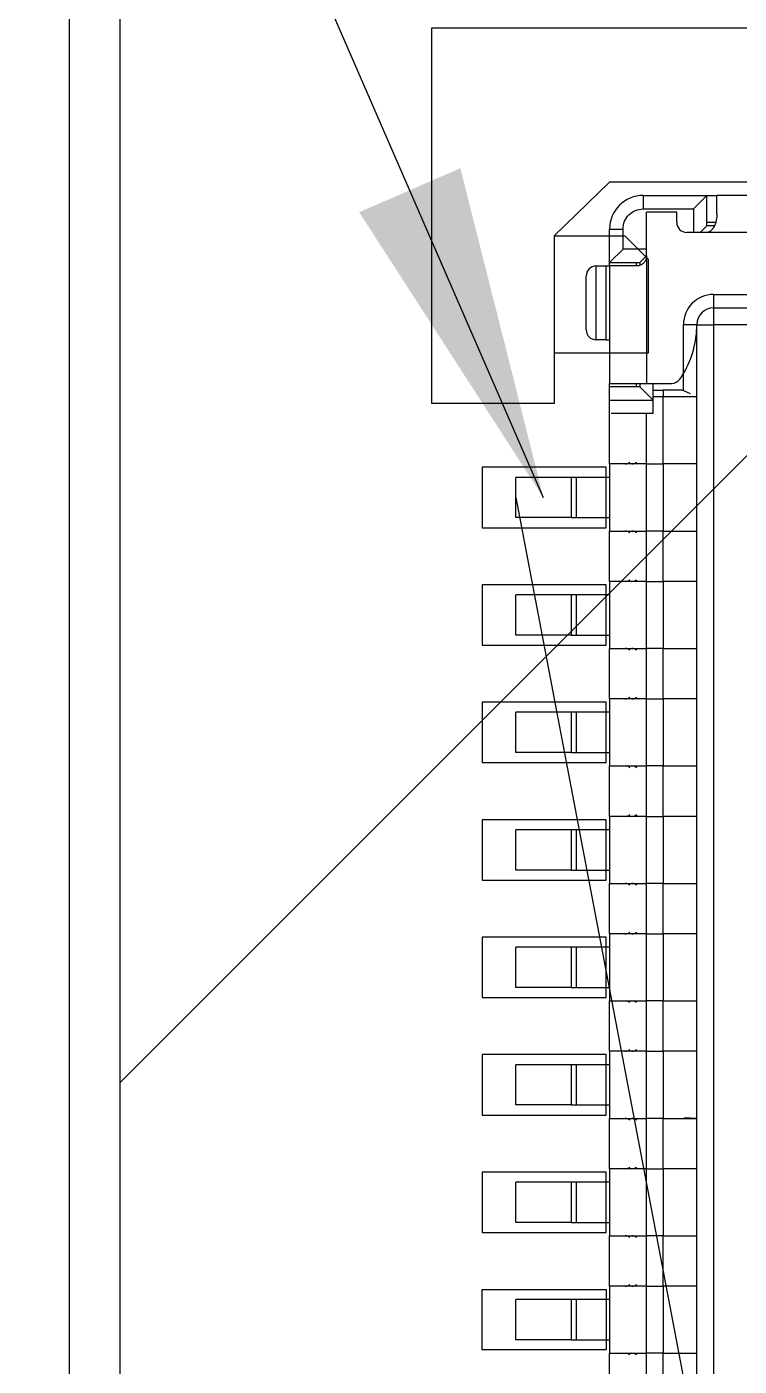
# Model space of a CAD drawing. Header units: millimetres. Extents: x -697 to -103, y -638 to -114.
# Drawn here: x -597.64 to -587.02, y -412.99 to -393.03 of the extents above; entities that cross this region are included whole.
import ezdxf

# ---------------------------------------------------------------- set-up
doc = ezdxf.new("R2010")
doc.units = ezdxf.units.MM
doc.layers.add('14242120', color=7, linetype='Continuous')
doc.layers.add('NW0322', color=7, linetype='Continuous')
doc.layers.add('標示線', color=3, linetype='Continuous', lineweight=0)
doc.styles.get("Standard").update_dxf_attribs({"font": ''})
doc.styles.get('Standard').set_extended_font_data('SimSun')
doc.dimstyles.new('ISO-25', dxfattribs={"dimtxt": 2.5, "dimasz": 2.5, "dimexe": 1.25, "dimexo": 0.625, "dimtad": 1, "dimtxsty": 'Standard', "dimcen": 2.5, "dimadec": 0, "dimazin": 0, "dimtfac": 1, "dimtmove": 0, "dimatfit": 3, "dimfxl": 1, "dimarcsym": 0})

# ---------------------------------------------------------------- blocks, each defined once
blk = doc.blocks.new('NW0322-A')
at = {"layer": '14242120'}
blk.add_line((1691.3446, 2188.7584), (1692.9446, 2180.3584), dxfattribs=at)
at = {"layer": 'NW0322', "color": 2}
for p, q in [((1690.1646, 2187.0145), (1694.0608, 2190.9106)), ((1691.0946, 2189.0384), (1691.0946, 2190.1584)), ((1691.0946, 2190.1584), (1693.1946, 2190.1584)), ((1691.6246, 2189.6984), (1691.4596, 2189.5384)), ((1692.6646, 2189.6984), (1691.6246, 2189.6984)), ((1691.4596, 2189.5384), (1691.4596, 2189.0384)), ((1691.4596, 2189.5384), (1691.6696, 2189.5384)), ((1691.6696, 2189.5384), (1691.7396, 2189.4684)), ((1691.7396, 2189.4684), (1691.7396, 2189.1884)), ((1691.7396, 2189.1884), (1691.4596, 2189.1884)), ((1691.4596, 2189.0384), (1691.0946, 2189.0384)), ((1691.2446, 2188.8484), (1691.2446, 2188.6684)), ((1691.6146, 2188.8484), (1691.2446, 2188.8484)), ((1691.6146, 2188.6684), (1691.6146, 2188.8484)), ((1691.2446, 2188.6684), (1691.6146, 2188.6684)), ((1691.2446, 2188.4984), (1691.2446, 2188.3184)), ((1691.6146, 2188.4984), (1691.2446, 2188.4984)), ((1691.6146, 2188.3184), (1691.6146, 2188.4984)), ((1691.2446, 2188.3184), (1691.6146, 2188.3184)), ((1691.2446, 2188.1484), (1691.2446, 2187.9684)), ((1691.6146, 2188.1484), (1691.2446, 2188.1484)), ((1691.6146, 2187.9684), (1691.6146, 2188.1484)), ((1691.2446, 2187.9684), (1691.6146, 2187.9684)), ((1691.2446, 2187.7984), (1691.2446, 2187.6184)), ((1691.6146, 2187.7984), (1691.2446, 2187.7984)), ((1691.6146, 2187.6184), (1691.6146, 2187.7984)), ((1691.2446, 2187.6184), (1691.6146, 2187.6184)), ((1691.2446, 2187.4484), (1691.2446, 2187.2684)), ((1691.6146, 2187.4484), (1691.2446, 2187.4484)), ((1691.6146, 2187.2684), (1691.6146, 2187.4484)), ((1691.2446, 2187.2684), (1691.6146, 2187.2684)), ((1691.2446, 2187.0984), (1691.2446, 2186.9184)), ((1691.6146, 2187.0984), (1691.2446, 2187.0984)), ((1691.6146, 2186.9184), (1691.6146, 2187.0984)), ((1691.2446, 2186.9184), (1691.6146, 2186.9184)), ((1691.2446, 2186.7484), (1691.2446, 2186.5684)), ((1691.6146, 2186.7484), (1691.2446, 2186.7484)), ((1691.6146, 2186.5684), (1691.6146, 2186.7484)), ((1691.2446, 2186.5684), (1691.6146, 2186.5684)), ((1691.2446, 2186.2184), (1691.2446, 2186.3984)), ((1691.2446, 2186.3984), (1691.6146, 2186.3984)), ((1691.6146, 2186.3984), (1691.6146, 2186.2184)), ((1691.6146, 2186.2184), (1691.2446, 2186.2184))]:
    blk.add_line(p, q, dxfattribs=at)
at = {"layer": 'NW0322', "color": 7}
for p, q in [((1690.0146, 2178.7584), (1690.0146, 2190.3584)), ((1690.0146, 2178.7584), (1690.0146, 2190.3584)), ((1690.1646, 2190.3584), (1690.1646, 2178.7584))]:
    blk.add_line(p, q, dxfattribs=at)
at = {"layer": 'NW0322'}
for p, q in [((1691.7246, 2189.6584), (1691.7246, 2189.6184)), ((1691.7246, 2189.6584), (1691.9146, 2189.6584)), ((1691.9146, 2189.6584), (1691.8746, 2189.6184)), ((1691.9146, 2189.5684), (1691.9146, 2189.6584)), ((1691.9146, 2189.6584), (1691.9446, 2189.6584)), ((1691.9446, 2189.605), (1691.9446, 2189.6584)), ((1692.3446, 2189.6584), (1691.9446, 2189.6584)), ((1691.7246, 2189.6184), (1691.8746, 2189.6184)), ((1691.7346, 2189.4784), (1691.7346, 2189.6084)), ((1691.8246, 2189.6084), (1691.7346, 2189.6084)), ((1691.8246, 2189.5784), (1691.8246, 2189.6084)), ((1691.8746, 2189.6184), (1691.8746, 2189.5484)), ((1691.6246, 2189.4584), (1691.6246, 2189.5584)), ((1691.6246, 2189.5584), (1691.6646, 2189.5584)), ((1691.6646, 2189.4984), (1691.6646, 2189.5584)), ((1691.9146, 2189.5484), (1691.8546, 2189.5484)), ((1691.9146, 2189.5684), (1691.8946, 2189.5484)), ((1691.9146, 2189.5784), (1691.9407, 2189.5784)), ((1691.9368, 2189.5684), (1691.9146, 2189.5684)), ((1692.3746, 2189.5484), (1691.9146, 2189.5484)), ((1691.6246, 2189.4584), (1691.6646, 2189.4984)), ((1691.7346, 2189.4984), (1691.6646, 2189.4984)), ((1691.7146, 2189.4584), (1691.7346, 2189.4784)), ((1691.7346, 2189.4784), (1691.7346, 2189.0984)), ((1691.5846, 2189.2284), (1691.5846, 2189.4484)), ((1691.5846, 2189.4484), (1691.6146, 2189.4484)), ((1691.6146, 2189.2284), (1691.6146, 2189.4484)), ((1691.6146, 2189.4484), (1691.6246, 2189.4484)), ((1691.6246, 2189.4584), (1691.7146, 2189.4584)), ((1691.6246, 2189.4484), (1691.6246, 2189.4584)), ((1691.6246, 2189.4484), (1691.6246, 2189.0984)), ((1691.7046, 2189.4481), (1691.7046, 2189.4584)), ((1691.7146, 2189.4584), (1691.7146, 2189.4505)), ((1691.5546, 2189.2584), (1691.5546, 2189.4184)), ((1691.9346, 2189.3634), (1692.3546, 2189.3634)), ((1691.9346, 2189.3634), (1691.9346, 2189.3234)), ((1691.9346, 2189.3234), (1691.9346, 2189.2734)), ((1691.9346, 2189.3234), (1692.3546, 2189.3234)), ((1691.8446, 2189.1278), (1691.8446, 2189.2734)), ((1691.8846, 2189.2734), (1691.8446, 2189.2734)), ((1691.8846, 2189.0584), (1691.8846, 2189.2734)), ((1691.8846, 2189.2734), (1691.9346, 2189.2734)), ((1691.9346, 2189.2734), (1691.9346, 2179.8434)), ((1692.3546, 2189.2734), (1691.9346, 2189.2734)), ((1691.6146, 2189.2284), (1691.5846, 2189.2284)), ((1691.6146, 2189.2284), (1691.6246, 2189.2284)), ((1691.8446, 2189.0768), (1691.8446, 2189.1278)), ((1691.6246, 2189.0984), (1691.7346, 2189.0984)), ((1691.6246, 2189.0884), (1691.6246, 2189.0984)), ((1691.7146, 2189.0884), (1691.6246, 2189.0884)), ((1691.6246, 2189.0484), (1691.6246, 2189.0884)), ((1691.7046, 2189.0884), (1691.7046, 2189.0984)), ((1691.7146, 2189.0984), (1691.7146, 2189.0884)), ((1691.7146, 2189.0884), (1691.7546, 2189.0484)), ((1691.7346, 2189.0984), (1691.8095, 2189.0984)), ((1691.7546, 2189.0784), (1691.7546, 2189.0984)), ((1691.7546, 2189.0584), (1691.7546, 2189.0784)), ((1691.7546, 2189.0784), (1691.7846, 2189.0784)), ((1691.7846, 2189.0784), (1691.7846, 2189.0584)), ((1691.8412, 2189.0784), (1691.8446, 2189.0768)), ((1691.8446, 2189.0768), (1691.8646, 2189.0684)), ((1691.6246, 2189.0484), (1691.7546, 2189.0484)), ((1691.6246, 2189.0084), (1691.6246, 2189.0484)), ((1691.7546, 2189.0084), (1691.7546, 2189.0584)), ((1691.7846, 2189.0584), (1691.7546, 2189.0584)), ((1691.7846, 2188.8584), (1691.7846, 2189.0584)), ((1691.8846, 2189.0584), (1691.7846, 2189.0584)), ((1691.8846, 2188.8584), (1691.8846, 2189.0584)), ((1691.6246, 2188.8584), (1691.6246, 2189.0084)), ((1691.7546, 2189.0084), (1691.7346, 2189.0084)), ((1691.7346, 2188.8584), (1691.7346, 2189.0084)), ((1691.7346, 2188.8584), (1691.6246, 2188.8584)), ((1691.6246, 2188.8584), (1691.6246, 2188.6584)), ((1691.7346, 2188.6584), (1691.7346, 2188.8584)), ((1691.7346, 2188.8584), (1691.7846, 2188.8584)), ((1691.7846, 2188.8584), (1691.7846, 2188.6584)), ((1691.8846, 2188.8584), (1691.7846, 2188.8584)), ((1691.8846, 2188.6584), (1691.8846, 2188.8584)), ((1691.3446, 2188.6984), (1691.3446, 2188.8184)), ((1691.5096, 2188.8184), (1691.3446, 2188.8184)), ((1691.5096, 2188.8184), (1691.5096, 2188.6984)), ((1691.5246, 2188.8184), (1691.5096, 2188.8184)), ((1691.5246, 2188.8184), (1691.5246, 2188.6984)), ((1691.6246, 2188.8184), (1691.5246, 2188.8184)), ((1691.5096, 2188.6984), (1691.3446, 2188.6984)), ((1691.5096, 2188.6984), (1691.5246, 2188.6984)), ((1691.5246, 2188.6984), (1691.6246, 2188.6984)), ((1691.6246, 2188.6584), (1691.7346, 2188.6584)), ((1691.6246, 2188.5084), (1691.6246, 2188.6584)), ((1691.7846, 2188.6584), (1691.7346, 2188.6584)), ((1691.7346, 2188.5084), (1691.7346, 2188.6584)), ((1691.7846, 2188.6584), (1691.8846, 2188.6584)), ((1691.7846, 2188.5084), (1691.7846, 2188.6584)), ((1691.8846, 2188.5084), (1691.8846, 2188.6584)), ((1691.6246, 2188.5084), (1691.6246, 2188.3084)), ((1691.7346, 2188.5084), (1691.6246, 2188.5084)), ((1691.7346, 2188.3084), (1691.7346, 2188.5084)), ((1691.7346, 2188.5084), (1691.7846, 2188.5084)), ((1691.7846, 2188.5084), (1691.7846, 2188.3084)), ((1691.8846, 2188.5084), (1691.7846, 2188.5084)), ((1691.8846, 2188.3084), (1691.8846, 2188.5084)), ((1691.3446, 2188.3484), (1691.3446, 2188.4684)), ((1691.5096, 2188.4684), (1691.3446, 2188.4684)), ((1691.5096, 2188.4684), (1691.5096, 2188.3484)), ((1691.5246, 2188.4684), (1691.5096, 2188.4684)), ((1691.5246, 2188.4684), (1691.5246, 2188.3484)), ((1691.6246, 2188.4684), (1691.5246, 2188.4684)), ((1691.5096, 2188.3484), (1691.3446, 2188.3484)), ((1691.5096, 2188.3484), (1691.5246, 2188.3484)), ((1691.5246, 2188.3484), (1691.6246, 2188.3484)), ((1691.6246, 2188.3084), (1691.7346, 2188.3084)), ((1691.6246, 2188.1584), (1691.6246, 2188.3084)), ((1691.7846, 2188.3084), (1691.7346, 2188.3084)), ((1691.7346, 2188.1584), (1691.7346, 2188.3084)), ((1691.7846, 2188.3084), (1691.8846, 2188.3084)), ((1691.7846, 2188.1584), (1691.7846, 2188.3084)), ((1691.8846, 2188.1584), (1691.8846, 2188.3084)), ((1691.6246, 2188.1584), (1691.6246, 2187.9584)), ((1691.7346, 2188.1584), (1691.6246, 2188.1584)), ((1691.7346, 2187.9584), (1691.7346, 2188.1584)), ((1691.7346, 2188.1584), (1691.7846, 2188.1584)), ((1691.7846, 2188.1584), (1691.7846, 2187.9584)), ((1691.8846, 2188.1584), (1691.7846, 2188.1584)), ((1691.8846, 2187.9584), (1691.8846, 2188.1584)), ((1691.3446, 2187.9984), (1691.3446, 2188.1184)), ((1691.5096, 2188.1184), (1691.3446, 2188.1184)), ((1691.5096, 2188.1184), (1691.5096, 2187.9984)), ((1691.5246, 2188.1184), (1691.5096, 2188.1184)), ((1691.5246, 2188.1184), (1691.5246, 2187.9984)), ((1691.6246, 2188.1184), (1691.5246, 2188.1184)), ((1691.5096, 2187.9984), (1691.3446, 2187.9984)), ((1691.5096, 2187.9984), (1691.5246, 2187.9984)), ((1691.5246, 2187.9984), (1691.6246, 2187.9984)), ((1691.6246, 2187.9584), (1691.7346, 2187.9584)), ((1691.6246, 2187.8084), (1691.6246, 2187.9584)), ((1691.7846, 2187.9584), (1691.7346, 2187.9584)), ((1691.7346, 2187.8084), (1691.7346, 2187.9584)), ((1691.7846, 2187.9584), (1691.8846, 2187.9584)), ((1691.7846, 2187.8084), (1691.7846, 2187.9584)), ((1691.8846, 2187.8084), (1691.8846, 2187.9584)), ((1691.6246, 2187.8084), (1691.6246, 2187.6084)), ((1691.7346, 2187.8084), (1691.6246, 2187.8084)), ((1691.7346, 2187.6084), (1691.7346, 2187.8084)), ((1691.7346, 2187.8084), (1691.7846, 2187.8084)), ((1691.7846, 2187.8084), (1691.7846, 2187.6084)), ((1691.8846, 2187.8084), (1691.7846, 2187.8084)), ((1691.8846, 2187.6084), (1691.8846, 2187.8084)), ((1691.3446, 2187.6484), (1691.3446, 2187.7684)), ((1691.5096, 2187.7684), (1691.3446, 2187.7684)), ((1691.5096, 2187.7684), (1691.5096, 2187.6484)), ((1691.5246, 2187.7684), (1691.5096, 2187.7684)), ((1691.5246, 2187.7684), (1691.5246, 2187.6484)), ((1691.6246, 2187.7684), (1691.5246, 2187.7684)), ((1691.5096, 2187.6484), (1691.3446, 2187.6484)), ((1691.5096, 2187.6484), (1691.5246, 2187.6484)), ((1691.5246, 2187.6484), (1691.6246, 2187.6484)), ((1691.6246, 2187.6084), (1691.7346, 2187.6084)), ((1691.6246, 2187.4584), (1691.6246, 2187.6084)), ((1691.7846, 2187.6084), (1691.7346, 2187.6084)), ((1691.7346, 2187.4584), (1691.7346, 2187.6084)), ((1691.7846, 2187.6084), (1691.8846, 2187.6084)), ((1691.7846, 2187.4584), (1691.7846, 2187.6084)), ((1691.8846, 2187.4584), (1691.8846, 2187.6084)), ((1691.7346, 2187.4584), (1691.6246, 2187.4584)), ((1691.6246, 2187.4584), (1691.6246, 2187.2584)), ((1691.7346, 2187.2584), (1691.7346, 2187.4584)), ((1691.7346, 2187.4584), (1691.7846, 2187.4584)), ((1691.7846, 2187.4584), (1691.7846, 2187.2584)), ((1691.8846, 2187.4584), (1691.7846, 2187.4584)), ((1691.8846, 2187.2584), (1691.8846, 2187.4584)), ((1691.3446, 2187.2984), (1691.3446, 2187.4184)), ((1691.5096, 2187.4184), (1691.3446, 2187.4184)), ((1691.5096, 2187.4184), (1691.5096, 2187.2984)), ((1691.5246, 2187.4184), (1691.5096, 2187.4184)), ((1691.5246, 2187.4184), (1691.5246, 2187.2984)), ((1691.6246, 2187.4184), (1691.5246, 2187.4184)), ((1691.5096, 2187.2984), (1691.3446, 2187.2984)), ((1691.5096, 2187.2984), (1691.5246, 2187.2984)), ((1691.5246, 2187.2984), (1691.6246, 2187.2984)), ((1691.6246, 2187.2584), (1691.7346, 2187.2584)), ((1691.6246, 2187.1084), (1691.6246, 2187.2584)), ((1691.7846, 2187.2584), (1691.7346, 2187.2584)), ((1691.7346, 2187.1084), (1691.7346, 2187.2584)), ((1691.7846, 2187.2584), (1691.8846, 2187.2584)), ((1691.7846, 2187.1084), (1691.7846, 2187.2584)), ((1691.8846, 2187.1084), (1691.8846, 2187.2584)), ((1691.7346, 2187.1084), (1691.6246, 2187.1084)), ((1691.6246, 2187.1084), (1691.6246, 2186.9084)), ((1691.7346, 2186.9084), (1691.7346, 2187.1084)), ((1691.7346, 2187.1084), (1691.7846, 2187.1084)), ((1691.7846, 2187.1084), (1691.7846, 2186.9084)), ((1691.8846, 2187.1084), (1691.7846, 2187.1084)), ((1691.8846, 2186.9084), (1691.8846, 2187.1084)), ((1691.3446, 2186.9484), (1691.3446, 2187.0684)), ((1691.5096, 2187.0684), (1691.3446, 2187.0684)), ((1691.5096, 2187.0684), (1691.5096, 2186.9484)), ((1691.5246, 2187.0684), (1691.5096, 2187.0684)), ((1691.5246, 2187.0684), (1691.5246, 2186.9484)), ((1691.6246, 2187.0684), (1691.5246, 2187.0684)), ((1691.5096, 2186.9484), (1691.3446, 2186.9484)), ((1691.5096, 2186.9484), (1691.5246, 2186.9484)), ((1691.5246, 2186.9484), (1691.6246, 2186.9484)), ((1691.6246, 2186.9084), (1691.7346, 2186.9084)), ((1691.6246, 2186.7584), (1691.6246, 2186.9084)), ((1691.7846, 2186.9084), (1691.7346, 2186.9084)), ((1691.7346, 2186.7584), (1691.7346, 2186.9084)), ((1691.7846, 2186.9084), (1691.8846, 2186.9084)), ((1691.7846, 2186.7584), (1691.7846, 2186.9084)), ((1691.8464, 2186.9113), (1691.8845, 2186.9095)), ((1691.8846, 2186.7584), (1691.8846, 2186.9084)), ((1691.6246, 2186.7584), (1691.6246, 2186.5584)), ((1691.7346, 2186.7584), (1691.6246, 2186.7584)), ((1691.7346, 2186.5584), (1691.7346, 2186.7584)), ((1691.7346, 2186.7584), (1691.7846, 2186.7584)), ((1691.7846, 2186.7584), (1691.7846, 2186.5584)), ((1691.8846, 2186.7584), (1691.7846, 2186.7584)), ((1691.8846, 2186.5584), (1691.8846, 2186.7584)), ((1691.3446, 2186.5984), (1691.3446, 2186.7184)), ((1691.5096, 2186.7184), (1691.3446, 2186.7184)), ((1691.5096, 2186.7184), (1691.5096, 2186.5984)), ((1691.5246, 2186.7184), (1691.5096, 2186.7184)), ((1691.5246, 2186.7184), (1691.5246, 2186.5984)), ((1691.6246, 2186.7184), (1691.5246, 2186.7184)), ((1691.5096, 2186.5984), (1691.3446, 2186.5984)), ((1691.5096, 2186.5984), (1691.5246, 2186.5984)), ((1691.5246, 2186.5984), (1691.6246, 2186.5984)), ((1691.6246, 2186.5584), (1691.7346, 2186.5584)), ((1691.6246, 2186.4084), (1691.6246, 2186.5584)), ((1691.7846, 2186.5584), (1691.7346, 2186.5584)), ((1691.7346, 2186.4084), (1691.7346, 2186.5584)), ((1691.7846, 2186.5584), (1691.8846, 2186.5584)), ((1691.7846, 2186.4084), (1691.7846, 2186.5584)), ((1691.8846, 2186.4084), (1691.8846, 2186.5584)), ((1691.7346, 2186.4084), (1691.6246, 2186.4084)), ((1691.6246, 2186.4084), (1691.6246, 2186.2084)), ((1691.7346, 2186.2084), (1691.7346, 2186.4084)), ((1691.7346, 2186.4084), (1691.7846, 2186.4084)), ((1691.7846, 2186.4084), (1691.7846, 2186.2084)), ((1691.8846, 2186.4084), (1691.7846, 2186.4084)), ((1691.8846, 2186.2084), (1691.8846, 2186.4084)), ((1691.3446, 2186.2484), (1691.3446, 2186.3684)), ((1691.5096, 2186.3684), (1691.3446, 2186.3684)), ((1691.5096, 2186.3684), (1691.5096, 2186.2484)), ((1691.5246, 2186.3684), (1691.5096, 2186.3684)), ((1691.5246, 2186.3684), (1691.5246, 2186.2484)), ((1691.6246, 2186.3684), (1691.5246, 2186.3684)), ((1691.5096, 2186.2484), (1691.3446, 2186.2484)), ((1691.5096, 2186.2484), (1691.5246, 2186.2484)), ((1691.5246, 2186.2484), (1691.6246, 2186.2484)), ((1691.6246, 2186.2084), (1691.7346, 2186.2084)), ((1691.6246, 2186.0584), (1691.6246, 2186.2084)), ((1691.7846, 2186.2084), (1691.7346, 2186.2084)), ((1691.7346, 2186.0584), (1691.7346, 2186.2084)), ((1691.7846, 2186.2084), (1691.8846, 2186.2084)), ((1691.7846, 2186.0584), (1691.7846, 2186.2084)), ((1691.8846, 2186.0584), (1691.8846, 2186.2084))]:
    blk.add_line(p, q, dxfattribs=at)
at = {"layer": 'NW0322', "flags": 128}
blk.add_lwpolyline([(1691.7046, 2189.4484), (1691.688, 2189.4484), (1691.6725, 2189.4484), (1691.6587, 2189.4484), (1691.6469, 2189.4484), (1691.6374, 2189.4484), (1691.6304, 2189.4484), (1691.6261, 2189.4484), (1691.6246, 2189.4484)], dxfattribs=at)
at = {"layer": 'NW0322'}
for centre, radius, start, end in [((1691.7246, 2189.5584), 0.1, 90, 180), ((1691.8546, 2189.5784), 0.03, 180, 270), ((1691.5846, 2189.4184), 0.03, 90, 180), ((1691.9346, 2189.2734), 0.09, 90, 180), ((1691.9346, 2189.2734), 0.05, 90, 180), ((1691.5994, 2189.2734), 0.2852, 329.2887, 360), ((1691.5846, 2189.2584), 0.03, 180, 270), ((1691.8095, 2189.1284), 0.03, 270, 325.3778), ((1691.5994, 2189.2734), 0.2852, 325.3778, 329.2887), ((1691.6707, 2188.882), 0.0236, 270.4022, 308.2473), ((1691.6907, 2188.882), 0.0236, 270.4021, 308.2475), ((1691.6707, 2188.6348), 0.0236, 51.7475, 89.5998), ((1691.6907, 2188.6348), 0.0236, 51.7473, 89.5999), ((1691.6707, 2188.532), 0.0236, 270.405, 308.2477), ((1691.6907, 2188.532), 0.0236, 270.4049, 308.2479), ((1691.6707, 2188.2848), 0.0236, 51.7486, 89.6003), ((1691.6907, 2188.2848), 0.0236, 51.7484, 89.6004), ((1691.6707, 2188.182), 0.0236, 270.4036, 308.2475), ((1691.6907, 2188.182), 0.0236, 270.4035, 308.2477), ((1691.6707, 2187.9348), 0.0236, 51.7525, 89.5964), ((1691.6907, 2187.9348), 0.0236, 51.7523, 89.5965), ((1691.6707, 2187.832), 0.0236, 270.3997, 308.2514), ((1691.6907, 2187.832), 0.0236, 270.3996, 308.2516), ((1691.6707, 2187.5848), 0.0236, 51.7511, 89.5977), ((1691.6907, 2187.5848), 0.0236, 51.751, 89.5978), ((1691.6707, 2187.482), 0.0236, 270.4036, 308.2475), ((1691.6907, 2187.482), 0.0236, 270.4035, 308.2477), ((1691.6707, 2187.2348), 0.0236, 51.7525, 89.5964), ((1691.6907, 2187.2348), 0.0236, 51.7523, 89.5965), ((1691.6707, 2187.132), 0.0236, 270.3997, 308.2514), ((1691.6907, 2187.132), 0.0236, 270.3996, 308.2516), ((1691.6707, 2186.8848), 0.0236, 51.7525, 89.5964), ((1691.6907, 2186.8848), 0.0236, 51.7523, 89.5965), ((1691.6707, 2186.782), 0.0236, 270.4036, 308.2475), ((1691.6907, 2186.782), 0.0236, 270.4035, 308.2477), ((1691.6707, 2186.5348), 0.0236, 51.7499, 89.5974), ((1691.6907, 2186.5348), 0.0236, 51.7497, 89.5975), ((1691.6707, 2186.432), 0.0236, 270.4029, 308.2482), ((1691.6907, 2186.432), 0.0236, 270.4028, 308.2483), ((1691.6707, 2186.1848), 0.0236, 51.7506, 89.5983), ((1691.6907, 2186.1848), 0.0236, 51.7504, 89.5984)]:
    blk.add_arc(centre, radius, start, end, dxfattribs=at)
for points, knots in [([(1691.6646, 2189.5584), (1691.6655, 2189.5663), (1691.6674, 2189.582), (1691.6812, 2189.6018), (1691.7011, 2189.6157), (1691.7168, 2189.6175), (1691.7246, 2189.6184)], [0, 0, 0, 0, 0.250003, 0.5, 0.75, 1, 1, 1, 1]), ([(1691.9446, 2189.605), (1691.9442, 2189.5983), (1691.9434, 2189.5854), (1691.9378, 2189.5682), (1691.9307, 2189.557), (1691.9245, 2189.5513), (1691.919, 2189.5487), (1691.9159, 2189.5485), (1691.9146, 2189.5484)], [0, 0, 0, 0, 0.316755, 0.602017, 0.754436, 0.869168, 0.949005, 1, 1, 1, 1]), ([(1691.7346, 2189.4784), (1691.7343, 2189.475), (1691.7337, 2189.4683), (1691.7285, 2189.4593), (1691.721, 2189.4526), (1691.7125, 2189.4489), (1691.707, 2189.4486), (1691.7046, 2189.4484)], [0, 0, 0, 0, 0.212831, 0.425688, 0.638053, 0.847563, 1, 1, 1, 1]), ([(1691.8412, 2189.0784), (1691.8386, 2189.0784), (1691.8335, 2189.0784), (1691.8198, 2189.0784), (1691.8031, 2189.0784), (1691.7908, 2189.0784), (1691.7846, 2189.0784)], [0, 0, 0, 0, 0.25, 0.5, 0.75, 1, 1, 1, 1]), ([(1691.7346, 2189.0084), (1691.7228, 2189.0084), (1691.699, 2189.0084), (1691.6673, 2189.0084), (1691.6418, 2189.0084), (1691.6331, 2189.0084), (1691.6288, 2189.0084)], [0, 0, 0, 0, 0.25, 0.5, 0.75, 1, 1, 1, 1]), ([(1691.7346, 2188.8584), (1691.7202, 2188.8584), (1691.6914, 2188.8584), (1691.655, 2188.8584), (1691.6296, 2188.8584), (1691.6263, 2188.8584), (1691.6246, 2188.8584)], [0, 0, 0, 0, 0.25, 0.5, 0.75, 1, 1, 1, 1]), ([(1691.8846, 2188.8584), (1691.8831, 2188.8584), (1691.8801, 2188.8584), (1691.857, 2188.8584), (1691.824, 2188.8584), (1691.7977, 2188.8584), (1691.7846, 2188.8584)], [0, 0, 0, 0, 0.25, 0.5, 0.75, 1, 1, 1, 1]), ([(1691.6246, 2188.6584), (1691.6263, 2188.6584), (1691.6296, 2188.6584), (1691.655, 2188.6584), (1691.6914, 2188.6584), (1691.7202, 2188.6584), (1691.7346, 2188.6584)], [0, 0, 0, 0, 0.25, 0.5, 0.75, 1, 1, 1, 1]), ([(1691.7846, 2188.6584), (1691.7977, 2188.6584), (1691.824, 2188.6584), (1691.857, 2188.6584), (1691.8801, 2188.6584), (1691.8831, 2188.6584), (1691.8846, 2188.6584)], [0, 0, 0, 0, 0.25, 0.5, 0.75, 1, 1, 1, 1]), ([(1691.7346, 2188.5084), (1691.7202, 2188.5084), (1691.6914, 2188.5084), (1691.655, 2188.5084), (1691.6296, 2188.5084), (1691.6263, 2188.5084), (1691.6246, 2188.5084)], [0, 0, 0, 0, 0.25, 0.5, 0.75, 1, 1, 1, 1]), ([(1691.8846, 2188.5084), (1691.8831, 2188.5084), (1691.8801, 2188.5084), (1691.857, 2188.5084), (1691.824, 2188.5084), (1691.7977, 2188.5084), (1691.7846, 2188.5084)], [0, 0, 0, 0, 0.25, 0.5, 0.75, 1, 1, 1, 1]), ([(1691.6246, 2188.3084), (1691.6263, 2188.3084), (1691.6296, 2188.3084), (1691.655, 2188.3084), (1691.6914, 2188.3084), (1691.7202, 2188.3084), (1691.7346, 2188.3084)], [0, 0, 0, 0, 0.25, 0.5, 0.75, 1, 1, 1, 1]), ([(1691.7846, 2188.3084), (1691.7977, 2188.3084), (1691.824, 2188.3084), (1691.857, 2188.3084), (1691.8801, 2188.3084), (1691.8831, 2188.3084), (1691.8846, 2188.3084)], [0, 0, 0, 0, 0.25, 0.5, 0.75, 1, 1, 1, 1]), ([(1691.7346, 2188.1584), (1691.7202, 2188.1584), (1691.6914, 2188.1584), (1691.655, 2188.1584), (1691.6296, 2188.1584), (1691.6263, 2188.1584), (1691.6246, 2188.1584)], [0, 0, 0, 0, 0.25, 0.5, 0.75, 1, 1, 1, 1]), ([(1691.8846, 2188.1584), (1691.8831, 2188.1584), (1691.8801, 2188.1584), (1691.857, 2188.1584), (1691.824, 2188.1584), (1691.7977, 2188.1584), (1691.7846, 2188.1584)], [0, 0, 0, 0, 0.25, 0.5, 0.75, 1, 1, 1, 1]), ([(1691.6246, 2187.9584), (1691.6263, 2187.9584), (1691.6296, 2187.9584), (1691.655, 2187.9584), (1691.6914, 2187.9584), (1691.7202, 2187.9584), (1691.7346, 2187.9584)], [0, 0, 0, 0, 0.25, 0.5, 0.75, 1, 1, 1, 1]), ([(1691.7846, 2187.9584), (1691.7977, 2187.9584), (1691.824, 2187.9584), (1691.857, 2187.9584), (1691.8801, 2187.9584), (1691.8831, 2187.9584), (1691.8846, 2187.9584)], [0, 0, 0, 0, 0.25, 0.5, 0.75, 1, 1, 1, 1]), ([(1691.7346, 2187.8084), (1691.7202, 2187.8084), (1691.6914, 2187.8084), (1691.655, 2187.8084), (1691.6296, 2187.8084), (1691.6263, 2187.8084), (1691.6246, 2187.8084)], [0, 0, 0, 0, 0.25, 0.5, 0.75, 1, 1, 1, 1]), ([(1691.8846, 2187.8084), (1691.8831, 2187.8084), (1691.8801, 2187.8084), (1691.857, 2187.8084), (1691.824, 2187.8084), (1691.7977, 2187.8084), (1691.7846, 2187.8084)], [0, 0, 0, 0, 0.25, 0.5, 0.75, 1, 1, 1, 1]), ([(1691.6246, 2187.6084), (1691.6263, 2187.6084), (1691.6296, 2187.6084), (1691.655, 2187.6084), (1691.6914, 2187.6084), (1691.7202, 2187.6084), (1691.7346, 2187.6084)], [0, 0, 0, 0, 0.25, 0.5, 0.75, 1, 1, 1, 1]), ([(1691.7846, 2187.6084), (1691.7977, 2187.6084), (1691.824, 2187.6084), (1691.857, 2187.6084), (1691.8801, 2187.6084), (1691.8831, 2187.6084), (1691.8846, 2187.6084)], [0, 0, 0, 0, 0.25, 0.5, 0.75, 1, 1, 1, 1]), ([(1691.7346, 2187.4584), (1691.7202, 2187.4584), (1691.6914, 2187.4584), (1691.655, 2187.4584), (1691.6296, 2187.4584), (1691.6263, 2187.4584), (1691.6246, 2187.4584)], [0, 0, 0, 0, 0.25, 0.5, 0.75, 1, 1, 1, 1]), ([(1691.8846, 2187.4584), (1691.8831, 2187.4584), (1691.8801, 2187.4584), (1691.857, 2187.4584), (1691.824, 2187.4584), (1691.7977, 2187.4584), (1691.7846, 2187.4584)], [0, 0, 0, 0, 0.25, 0.5, 0.75, 1, 1, 1, 1]), ([(1691.6246, 2187.2584), (1691.6263, 2187.2584), (1691.6296, 2187.2584), (1691.655, 2187.2584), (1691.6914, 2187.2584), (1691.7202, 2187.2584), (1691.7346, 2187.2584)], [0, 0, 0, 0, 0.25, 0.5, 0.75, 1, 1, 1, 1]), ([(1691.7846, 2187.2584), (1691.7977, 2187.2584), (1691.824, 2187.2584), (1691.857, 2187.2584), (1691.8801, 2187.2584), (1691.8831, 2187.2584), (1691.8846, 2187.2584)], [0, 0, 0, 0, 0.25, 0.5, 0.75, 1, 1, 1, 1]), ([(1691.7346, 2187.1084), (1691.7202, 2187.1084), (1691.6914, 2187.1084), (1691.655, 2187.1084), (1691.6296, 2187.1084), (1691.6263, 2187.1084), (1691.6246, 2187.1084)], [0, 0, 0, 0, 0.25, 0.5, 0.75, 1, 1, 1, 1]), ([(1691.8846, 2187.1084), (1691.8831, 2187.1084), (1691.8801, 2187.1084), (1691.857, 2187.1084), (1691.824, 2187.1084), (1691.7977, 2187.1084), (1691.7846, 2187.1084)], [0, 0, 0, 0, 0.25, 0.5, 0.75, 1, 1, 1, 1]), ([(1691.6246, 2186.9084), (1691.6263, 2186.9084), (1691.6296, 2186.9084), (1691.655, 2186.9084), (1691.6914, 2186.9084), (1691.7202, 2186.9084), (1691.7346, 2186.9084)], [0, 0, 0, 0, 0.25, 0.5, 0.75, 1, 1, 1, 1]), ([(1691.7846, 2186.9084), (1691.7977, 2186.9084), (1691.824, 2186.9084), (1691.857, 2186.9084), (1691.8801, 2186.9084), (1691.8831, 2186.9084), (1691.8846, 2186.9084)], [0, 0, 0, 0, 0.25, 0.5, 0.75, 1, 1, 1, 1]), ([(1691.7346, 2186.7584), (1691.7202, 2186.7584), (1691.6914, 2186.7584), (1691.655, 2186.7584), (1691.6296, 2186.7584), (1691.6263, 2186.7584), (1691.6246, 2186.7584)], [0, 0, 0, 0, 0.25, 0.5, 0.75, 1, 1, 1, 1]), ([(1691.8846, 2186.7584), (1691.8831, 2186.7584), (1691.8801, 2186.7584), (1691.857, 2186.7584), (1691.824, 2186.7584), (1691.7977, 2186.7584), (1691.7846, 2186.7584)], [0, 0, 0, 0, 0.25, 0.5, 0.75, 1, 1, 1, 1]), ([(1691.6246, 2186.5584), (1691.6263, 2186.5584), (1691.6296, 2186.5584), (1691.655, 2186.5584), (1691.6914, 2186.5584), (1691.7202, 2186.5584), (1691.7346, 2186.5584)], [0, 0, 0, 0, 0.25, 0.5, 0.75, 1, 1, 1, 1]), ([(1691.7846, 2186.5584), (1691.7977, 2186.5584), (1691.824, 2186.5584), (1691.857, 2186.5584), (1691.8801, 2186.5584), (1691.8831, 2186.5584), (1691.8846, 2186.5584)], [0, 0, 0, 0, 0.25, 0.5, 0.75, 1, 1, 1, 1]), ([(1691.7346, 2186.4084), (1691.7202, 2186.4084), (1691.6914, 2186.4084), (1691.655, 2186.4084), (1691.6296, 2186.4084), (1691.6263, 2186.4084), (1691.6246, 2186.4084)], [0, 0, 0, 0, 0.25, 0.5, 0.75, 1, 1, 1, 1]), ([(1691.8846, 2186.4084), (1691.8831, 2186.4084), (1691.8801, 2186.4084), (1691.857, 2186.4084), (1691.824, 2186.4084), (1691.7977, 2186.4084), (1691.7846, 2186.4084)], [0, 0, 0, 0, 0.25, 0.5, 0.75, 1, 1, 1, 1]), ([(1691.6246, 2186.2084), (1691.6263, 2186.2084), (1691.6296, 2186.2084), (1691.655, 2186.2084), (1691.6914, 2186.2084), (1691.7202, 2186.2084), (1691.7346, 2186.2084)], [0, 0, 0, 0, 0.25, 0.5, 0.75, 1, 1, 1, 1]), ([(1691.7846, 2186.2084), (1691.7977, 2186.2084), (1691.824, 2186.2084), (1691.857, 2186.2084), (1691.8801, 2186.2084), (1691.8831, 2186.2084), (1691.8846, 2186.2084)], [0, 0, 0, 0, 0.25, 0.5, 0.75, 1, 1, 1, 1])]:
    blk.add_open_spline(points, degree=3, knots=knots, dxfattribs=at)

msp = doc.modelspace()

# ---------------------------------------------------------------- block references
at = {"layer": 'NW0322', "xscale": 5, "yscale": 5, "zscale": 5}
msp.add_blockref('NW0322-A', (-9047.074, -11343.839), dxfattribs=at)

# ---------------------------------------------------------------- leaders
at = {"layer": '標示線', "color": 1, "annotation_type": 0, "has_hookline": 1, "hookline_direction": 1}
msp.add_leader([(-589.935, -400.054), (-604.755, -365.974), (-609.755, -365.974)], dimstyle='ISO-25', override={"dimasz": 5}, dxfattribs=at)
at = {"layer": '標示線', "color": 5, "annotation_type": 0, "has_hookline": 1, "hookline_direction": 1}
msp.add_leader([(-593.058, -415.225), (-646.638, -400.902)], dimstyle='ISO-25', override={"dimasz": 5}, dxfattribs=at)

doc.saveas('drawing.dxf')
